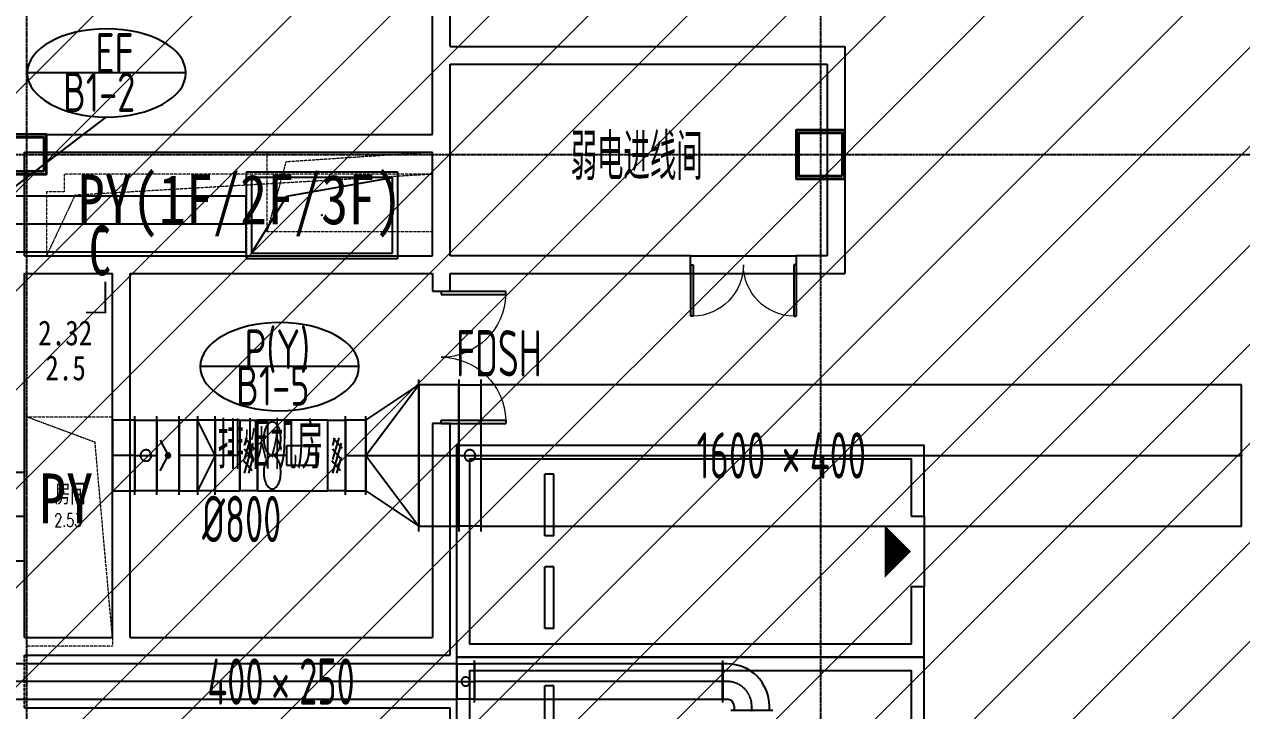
# Model space of a CAD drawing. Extents: x -20827274 to 1300756471, y -549375 to 3431892.
# Drawn here: x -31634 to -17836, y -217566 to -209786 of the extents above; entities that cross this region are included whole.
import ezdxf

# ---------------------------------------------------------------- set-up
doc = ezdxf.new("R2010")
doc.units = 0
doc.header["$LTSCALE"] = 10
for name, pattern in [('CENTER2', [1.125, 0.75, -0.125, 0.125, -0.125]), ('DASH', [0.35, 0.25, -0.1]), ('暖附图底图$0$DASH', [0.35, 0.25, -0.1]), ('暖附图底图$0$DOTE', [2.42, 2, -0.2, 0.02, -0.2])]:
    doc.linetypes.add(name, pattern=pattern)
for name, color, linetype in [('1-zs', 3, 'Continuous'), ('1-标注暖通', 4, 'Continuous'), ('DUCT-排烟中心线', 5, 'CENTER2'), ('DUCT-排烟标注', 3, 'Continuous'), ('DUCT-排烟法兰', 4, 'Continuous'), ('DUCT-排烟管', 2, 'Continuous'), ('DUCT-排烟管立管', 2, 'Continuous'), ('DUCT-排烟管端线', 4, 'Continuous'), ('DUCT-排烟管设备', 7, 'Continuous'), ('DUCT-排烟阀门', 7, 'Continuous'), ('DUCT-排风中心线', 5, 'CENTER2'), ('DUCT-排风管', 31, 'Continuous'), ('DUCT-送风中心线', 5, 'CENTER2'), ('DUCT-送风标注', 3, 'Continuous'), ('DUCT-送风法兰', 2, 'Continuous'), ('DUCT-送风管', 4, 'Continuous'), ('DUCT-送风管端线', 2, 'Continuous'), ('DUCT-送风阀门', 7, 'Continuous'), ('H-暖通设备', 181, 'Continuous'), ('Hvac-Hide', 8, 'DASH'), ('暖附图底图$0$00-停车位', 8, 'Continuous'), ('暖附图底图$0$1-标注暖通', 8, 'Continuous'), ('暖附图底图$0$A-ROOM_NAME', 8, 'Continuous'), ('暖附图底图$0$A-WALL', 8, 'Continuous'), ('暖附图底图$0$DOOR_FIRE', 8, 'Continuous'), ('暖附图底图$0$DOTE', 8, 'Continuous'), ('暖附图底图$0$SPACE', 8, 'Continuous')]:
    doc.layers.add(name, color=color, linetype=linetype)
for name, color, linetype, lineweight in [('F-非人防区', 105, 'Continuous', 15), ('HOLE', 52, 'Continuous', 15), ('暖附图底图$0$HOLE', 8, 'Continuous', 15), ('暖附图底图$0$钢柱', 8, 'Continuous', 35)]:
    doc.layers.add(name, color=color, linetype=linetype, lineweight=lineweight)
doc.styles.add('8B2_02', font='tssdeng.shx', dxfattribs={"width": 0.6, "bigfont": 'TSSDCHN.shx'})
doc.styles.add('暖附图底图$0$8B2_01', font='simhei.ttf', dxfattribs={"width": 0.8})
doc.styles.add('暖附图底图$0$8B2_02', font='tssdeng.shx', dxfattribs={"width": 0.6, "bigfont": 'TSSDCHN.shx'})
doc.styles.add('暖附图底图$0$_TCH_SPACE', font='SIMPLEX', dxfattribs={"height": 5, "bigfont": 'GBCBIG'})
doc.styles.add('黑体', font='simhei.ttf', dxfattribs={"width": 0.65})

# ---------------------------------------------------------------- blocks, each defined once
blk = doc.blocks.new('$轴流风机$00000011')
for p, q in [((-500, 500, 0), (-500, -500, 0)), ((500, 500, 0), (-500, 500, 0)), ((500, -500, 0), (500, 500, 0)), ((-339, 135, 0), (-339, -135, 0)), ((88, 135, 0), (-339, 135, 0)), ((88, -135, 0), (88, 135, 0)), ((88, 0, 0), (288, 0, 0)), ((-339, -135, 0), (88, -135, 0)), ((-500, -500, 0), (500, -500, 0))]:
    blk.add_line(p, q)
for centre, radius, start, end in [((462, 274, 0), 291, 153.0603, 168.1126), ((355, 329, 0), 170, 129.1821, 153.0603), ((288, 410, 0), 64.8, 90, 129.1821), ((288, 410, 0), 64.8, 50.8179, 90), ((222, 329, 0), 170, 26.9397, 50.8179), ((115, 274, 0), 291, 11.8874, 26.9397), ((633, 238, 0), 465, 168.1126, 180), ((633, 238, 0), 465, 180, 191.8874), ((-56, 238, 0), 465, 0, 11.8874), ((-56, 238, 0), 465, 348.1126, 0), ((462, 202, 0), 291, 191.8874, 206.9397), ((355, 148, 0), 170, 206.9397, 230.8179), ((288, 66, 0), 64.8, 230.8179, 270), ((288, 66, 0), 64.8, 270, 309.1821), ((222, 148, 0), 170, 309.1821, 333.0603), ((115, 202, 0), 291, 333.0603, 348.1126), ((633, -238, 0), 465, 168.1126, 180), ((462, -202, 0), 291, 153.0603, 168.1126), ((355, -148, 0), 170, 129.1821, 153.0603), ((288, -66, 0), 64.8, 90, 129.1821), ((288, -66, 0), 64.8, 50.8179, 90), ((222, -148, 0), 170, 26.9397, 50.8179), ((115, -202, 0), 291, 11.8874, 26.9397), ((-56, -238, 0), 465, 0, 11.8874), ((633, -238, 0), 465, 180, 191.8874), ((462, -274, 0), 291, 191.8874, 206.9397), ((115, -274, 0), 291, 333.0603, 348.1126), ((-56, -238, 0), 465, 348.1126, 0), ((355, -329, 0), 170, 206.9397, 230.8179), ((288, -410, 0), 64.8, 230.8179, 270), ((288, -410, 0), 64.8, 270, 309.1821), ((222, -329, 0), 170, 309.1821, 333.0603)]:
    blk.add_arc(centre, radius, start, end)
for p in [(-500, 0, 0), (500, 0, 0)]:
    blk.add_point(p)
blk = doc.blocks.new('暖附图底图$0$车位2400x5300')
at = {"layer": '暖附图底图$0$00-停车位', "color": 251}
for p, q in [((-875, -1000), (-175, -1000)), ((-875, -1100), (-875, -1000)), ((-875, -1100), (-175, -1100)), ((-175, -1100), (-175, -1000)), ((175, -1000), (875, -1000)), ((175, -1100), (175, -1000)), ((175, -1100), (875, -1100)), ((875, -1100), (875, -1000)), ((400, -5300), (-400, -5300))]:
    blk.add_line(p, q, dxfattribs=at)
blk.add_lwpolyline([(400, -5150), (400, -5300), (1200, -5300), (1200, 0), (-1200, 0), (-1200, -5300), (-400, -5300), (-400, -5150), (-1050, -5150), (-1050, -150), (1050, -150), (1050, -5150), (400, -5150)], dxfattribs=at)
blk.add_lwpolyline([(0, -5150, 0, 600, 0), (0, -4850, 600, 600, 0)], format="xyseb", dxfattribs=at)
blk = doc.blocks.new('暖附图底图$0$A$C00330F2E')
at = {"layer": '暖附图底图$0$钢柱', "color": 4, "lineweight": 35}
for points in [[(40675, -36100), (40225, -36100), (40225, -36550), (40675, -36550)], [(40645, -36520), (40255, -36520), (40255, -36130), (40645, -36130)], [(49725, -36050), (49175, -36050), (49175, -36600), (49725, -36600)], [(49695, -36570), (49205, -36570), (49205, -36080), (49695, -36080)]]:
    blk.add_lwpolyline(points, close=True, dxfattribs=at)
blk = doc.blocks.new('暖附图底图$0$$DorLib2D$00000002')
for p, q in [((-0.5, 0), (-0.5, 0.4875)), ((-0.475, 0.4875), (-0.5, 0.4875)), ((-0.475, 0), (-0.475, 0.4875)), ((0.475, 0), (0.475, 0.4875)), ((0.475, 0.4875), (0.5, 0.4875)), ((0.5, 0), (0.5, 0.4875)), ((-0.5, 0), (-0.475, 0)), ((0.5, 0), (0.475, 0))]:
    blk.add_line(p, q)
at = {"lineweight": 13}
for centre, start, end in [((-0.4875, 0), 0, 88.53072), ((0.4875, 0), 91.46928, 180)]:
    blk.add_arc(centre, 0.4875, start, end, dxfattribs=at)
blk = doc.blocks.new('暖附图底图$0$AFSFCS')
at = {"layer": '暖附图底图$0$A-WALL'}
for p, q in [((-27008.6, -210135.4), (-27008.6, -193260.4)), ((-26808.6, -210035.4), (-26808.6, -193360.4)), ((-27008.6, -211035.4), (-27008.6, -210135.4)), ((-26808.6, -210035.4), (-22333.6, -210035.4)), ((-22333.6, -210035.4), (-22333.6, -212610.4)), ((-26808.6, -210235.4), (-22533.6, -210235.4)), ((-26808.6, -211135.4), (-26808.6, -210235.4)), ((-22533.6, -210235.4), (-22533.6, -212410.4)), ((-31733.6, -211035.4), (-27008.6, -211035.4)), ((-31633.6, -212410.4), (-31633.6, -211235.4)), ((-31633.6, -211235.4), (-27008.6, -211235.4)), ((-27008.6, -212410.4), (-27008.6, -211235.4)), ((-26808.6, -212410.4), (-26808.6, -211135.4)), ((-31633.6, -212410.4), (-30534, -212410.4)), ((-30534, -212410.4), (-27008.6, -212410.4)), ((-24083.6, -212410.4), (-26808.6, -212410.4)), ((-24083.6, -212610.4), (-24083.6, -212410.4)), ((-22533.6, -212410.4), (-22883.6, -212410.4)), ((-22883.6, -212410.4), (-22883.6, -212610.4)), ((-31633.6, -212610.4), (-30634, -212610.4)), ((-31633.6, -213660.4), (-31633.6, -212610.4)), ((-30634, -216735.4), (-30634, -212610.4)), ((-30434, -212610.4), (-27008.6, -212610.4)), ((-30434, -216735.4), (-30434, -212610.4)), ((-27008.6, -212610.4), (-27008.6, -212810.4)), ((-26808.6, -212610.4), (-24083.6, -212610.4)), ((-26808.6, -212810.4), (-26808.6, -212610.4)), ((-22883.6, -212610.4), (-22333.6, -212610.4)), ((-27008.6, -212810.4), (-26808.6, -212810.4)), ((-31633.6, -216735.4), (-31633.6, -213660.4)), ((-26808.6, -214310.4), (-27008.6, -214310.4)), ((-27008.6, -214310.4), (-27008.6, -216735.4)), ((-26808.6, -216935.4), (-26808.6, -214310.4)), ((-31633.6, -216735.4), (-30634, -216735.4)), ((-30434, -216735.4), (-27008.6, -216735.4)), ((-31633.6, -216935.4), (-30534, -216935.4)), ((-30534, -216935.4), (-26808.6, -216935.4)), ((-31633.6, -217535.4), (-26808.6, -217535.4)), ((-26808.6, -219985.4), (-26808.6, -217535.4))]:
    blk.add_line(p, q, dxfattribs=at)
at = {"layer": '暖附图底图$0$A-WALL', "linetype": '暖附图底图$0$DASH'}
blk.add_line((-31633.6, -217535.4), (-31633.6, -216935.4), dxfattribs=at)
at = {"layer": '暖附图底图$0$DOOR_FIRE'}
for p, q in [((-24083.6, -212410.4), (-22883.6, -212410.4)), ((-24083.6, -212610.4), (-22883.6, -212610.4))]:
    blk.add_line(p, q, dxfattribs=at)
at = {"layer": '暖附图底图$0$DOTE', "color": 16, "linetype": '暖附图底图$0$DOTE', "ltscale": 1.5}
for p, q in [((-31608.6, -155629.3), (-31608.6, -385768.2)), ((-22608.6, -155629.3), (-22608.6, -385768.2)), ((-113117.3, -211260.4), (10791.4, -211260.4))]:
    blk.add_line(p, q, dxfattribs=at)
at = {"layer": '暖附图底图$0$HOLE', "linetype": '暖附图底图$0$DASH'}
for points in [[(-28883.6, -212135.4), (-27008.6, -212135.4), (-27008.6, -211235.4), (-28883.6, -211235.4)], [(-27008.6, -211235.4), (-28669.1, -211345.1), (-28883.6, -212135.4)], [(-28883.6, -211235.4), (-28883.6, -212135.4)], [(-30634.9, -216735.4), (-30832.7, -214523.5), (-31608.6, -214235.4)]]:
    blk.add_lwpolyline(points, dxfattribs=at)
blk.add_lwpolyline([(-30633.6, -214235.4), (-30634.9, -216835.4), (-31609.9, -216835.4), (-31608.6, -214235.4)], close=True, dxfattribs=at)
blk.add_blockref('暖附图底图$0$A$C00330F2E', (-72058.6, -174935.4))
at = {"layer": '暖附图底图$0$00-停车位', "rotation": 90}
for p in [(-26733.6, -215760.4), (-26733.6, -218160.4)]:
    blk.add_blockref('暖附图底图$0$车位2400x5300', p, dxfattribs=at)
at = {"layer": '暖附图底图$0$DOOR_FIRE', "xscale": 1200, "yscale": -1200, "zscale": 200}
blk.add_blockref('暖附图底图$0$$DorLib2D$00000002', (-23483.6, -212510.4), dxfattribs=at)
at = {"layer": '暖附图底图$0$DOOR_FIRE', "xscale": 1500, "yscale": -1500, "zscale": 200, "rotation": 90}
blk.add_blockref('暖附图底图$0$$DorLib2D$00000002', (-26908.6, -213560.4), dxfattribs=at)
at = {"layer": '暖附图底图$0$A-ROOM_NAME', "style": '暖附图底图$0$8B2_02', "width": 0.6}
for s, p in [('弱电进线间', (-25441.2, -211551)), ('排烟机房', (-29442.9, -214825.3))]:
    blk.add_text(s, height=525, dxfattribs=at).set_placement(p)
at = {"layer": '暖附图底图$0$A-ROOM_NAME', "color": 1, "style": '暖附图底图$0$8B2_01', "width": 0.8}
for s, height, p in [('PY(1F/2F/3F)', 563.291, (-31028.7, -212051.5)), ('2.32', 281.65, (-31476.7, -213424.3)), ('PY', 563.29, (-31466.8, -215440.5))]:
    blk.add_text(s, height=height, dxfattribs=at).set_placement(p)
at = {"layer": '暖附图底图$0$A-ROOM_NAME', "color": 3, "style": '暖附图底图$0$8B2_01', "width": 0.8}
blk.add_text('2.5', height=281.65, dxfattribs=at).set_placement((-31396.3, -213820.8))
at = {"layer": '暖附图底图$0$SPACE', "style": '暖附图底图$0$_TCH_SPACE'}
blk.add_text('房间', height=241.13, dxfattribs=at).set_placement((-31286.5, -215231.6))
at = {"layer": '暖附图底图$0$SPACE', "style": '暖附图底图$0$_TCH_SPACE', "width": 0.705882}
blk.add_text('2.53', height=148.75, dxfattribs=at).set_placement((-31293.6, -215480.9))
blk = doc.blocks.new('暖附图底图')
at = {"layer": '暖附图底图$0$1-标注暖通', "linetype": '暖附图底图$0$DASH'}
blk.add_blockref('暖附图底图$0$AFSFCS', (500000, 0), dxfattribs=at)

msp = doc.modelspace()

# ---------------------------------------------------------------- hatches: boundary and pattern name
at = {"layer": 'F-非人防区'}
h = msp.add_hatch(dxfattribs=at)
h.set_pattern_fill('ANSI31', color=8, scale=500)
h.set_pattern_definition([(45, (-67108.6, 126739.6), (-561.266, 561.266), [])])
edge = h.paths.add_edge_path()
edge.add_line((26041.4, -160910.4), (26041.4, -174910.4))
edge.add_line((26041.4, -174910.4), (44466.4, -174910.4))
edge.add_line((44466.4, -174910.4), (44466.4, -230535.4))
edge.add_line((44466.4, -230535.4), (29591.4, -230535.4))
edge.add_line((29591.4, -230535.4), (29591.4, -228585.4))
edge.add_line((29591.4, -228585.4), (32466.4, -228585.4))
edge.add_line((32466.4, -228585.4), (32466.4, -223185.4))
edge.add_line((32466.4, -223185.4), (6116.4, -223185.4))
edge.add_line((6116.4, -223185.4), (6116.4, -236210.4))
edge.add_line((6116.4, -236210.4), (5916.4, -236210.4))
edge.add_line((5916.4, -236210.4), (5921.1, -289912.2))
edge.add_line((5921.1, -289912.2), (35191.4, -289912.2))
edge.add_line((35191.4, -289912.2), (35191.4, -296310.4))
edge.add_line((35191.4, -296310.4), (35041.4, -296310.4))
edge.add_line((35041.4, -296310.4), (35041.4, -296910.4))
edge.add_line((35041.4, -296910.4), (35641.4, -296910.4))
edge.add_line((35641.4, -296910.4), (44736.4, -305099.6))
edge.add_line((44736.4, -305099.6), (22456.5, -329844))
edge.add_line((22456.5, -329844), (22456.5, -340006.4))
edge.add_line((22456.5, -340006.4), (-13248.1, -379660.4))
edge.add_line((-13248.1, -379660.4), (-90108.6, -379660.4))
edge.add_line((-90108.6, -379660.4), (-90108.6, -373660.4))
edge.add_line((-90108.6, -373660.4), (-91358.6, -373660.4))
edge.add_arc((-91358.6, -361660.4), 12000, 180, 270, ccw=False)
edge.add_line((-103358.6, -361660.4), (-103358.6, -333450.4))
edge.add_line((-103358.6, -333450.4), (-95358.6, -333436.6))
edge.add_line((-95358.6, -333436.6), (-95358.6, -160610.4))
edge.add_line((-95358.6, -160610.4), (-86333.4, -160610.4))
edge.add_line((-86333.4, -160610.4), (-86333.6, -149790))
edge.add_line((-86333.6, -149790), (-73433.4, -149790))
edge.add_line((-73433.4, -149790), (-73433.4, -160610.4))
edge.add_line((-73433.4, -160610.4), (26041.4, -160910.4))

# ---------------------------------------------------------------- linework, layer by layer
at = {"layer": '1-标注暖通', "const_width": 20}
msp.add_lwpolyline([(-30934.3, -213051.2), (-30715.4, -213051.2), (-30715.4, -212703.3)], dxfattribs=at)
at = {"layer": 'DUCT-排烟中心线'}
for p, q in [((-31908.8, -212047.9), (-29120, -212047.9)), ((-30380.5, -214672.9), (-30634, -214672.9)), ((-29672.7, -214672.9), (-29879.9, -214672.9)), ((-29472.5, -214672.9), (-29672.5, -214672.9)), ((-29192.8, -214672.9), (-29472.3, -214672.9)), ((-29192.6, -214672.9), (-29192.4, -214672.9)), ((-27991.8, -214672.9), (-27992, -214672.9)), ((-27991.8, -214672.9), (-27764, -214672.9)), ((-27763.8, -214672.9), (-27163.8, -214672.9)), ((-27163.6, -214672.9), (-26708.8, -214672.9)), ((-26458.4, -214672.9), (-17836.1, -214672.9))]:
    msp.add_line(p, q, dxfattribs=at)
at = {"layer": 'DUCT-排烟法兰'}
for p, q in [((-29120, -211460.1), (-29120, -211732.9)), ((-27400, -211460.1), (-29120, -211460.1)), ((-27400, -212439), (-27400, -211460.1)), ((-29120, -212362.9), (-29120, -212439)), ((-29120, -212439), (-27400, -212439)), ((-27163.7, -215532.9), (-27163.7, -213812.9)), ((-26708.7, -213812.9), (-26708.7, -215532.9)), ((-26458.5, -213812.9), (-26458.5, -215532.9)), ((-30380.4, -215117.9), (-30380.4, -214227.9)), ((-30130.2, -215117.9), (-30130.2, -214227.9)), ((-29880, -215117.9), (-29880, -214227.9)), ((-29672.6, -214227.9), (-29672.6, -215117.9)), ((-29472.4, -215117.9), (-29472.4, -214227.9)), ((-27991.9, -215117.9), (-27991.9, -214227.9)), ((-27763.9, -215117.9), (-27763.9, -214227.9))]:
    msp.add_line(p, q, dxfattribs=at)
at = {"layer": 'DUCT-排烟法兰', "color": 18, "true_color": 0x000000}
for p in [(-28260, -211949.5, -0.1), (-28260, -211949.5, 0.1), (-30380.5, -214672.9, 2000), (-30380.3, -214672.9, 2000), (-30130.3, -214672.9, 2000), (-30130.1, -214672.9, 2000), (-29880.1, -214672.9, 2000), (-29879.9, -214672.9, 2000), (-29672.7, -214672.9, 2000), (-29672.5, -214672.9, 2000), (-29472.5, -214672.9, 2000), (-29472.3, -214672.9, 2000), (-27992, -214672.9, 2000), (-27991.8, -214672.9, 2000), (-27764, -214672.9, 2000), (-27763.8, -214672.9, 2000), (-27163.8, -214672.9, 2000), (-27163.6, -214672.9, 2000), (-26708.8, -214672.9, 2000), (-26708.6, -214672.9, 2000), (-26458.6, -214672.9, 2000), (-26458.4, -214672.9, 2000), (-17836.1, -214672.9, 2000)]:
    msp.add_point(p, dxfattribs=at)
at = {"layer": 'DUCT-排烟管'}
for p, q in [((-29120, -211732.9), (-31908.8, -211732.9)), ((-29120, -212362.9), (-29120, -211732.9)), ((-31908.8, -212362.9), (-29120, -212362.9)), ((-27763.8, -214272.9), (-27163.8, -213872.9)), ((-27763.8, -214672.9), (-27163.8, -213872.9)), ((-26708.8, -213872.9), (-27163.6, -213872.9)), ((-27163.6, -213872.9), (-27163.6, -215472.9)), ((-26708.8, -215472.9), (-26708.8, -213872.9)), ((-26708.6, -213872.9), (-26458.6, -213872.9)), ((-17836.1, -213872.9), (-26458.4, -213872.9)), ((-26458.4, -213872.9), (-26458.4, -215472.9)), ((-17836.1, -215472.9), (-17836.1, -213872.9)), ((-30380.5, -214272.9), (-30634, -214272.9)), ((-30634, -214272.9), (-30634, -215072.9)), ((-30380.5, -215072.9), (-30380.5, -214272.9)), ((-30380.3, -214272.9), (-30130.3, -214272.9)), ((-30130.1, -214272.9), (-29880.1, -214272.9)), ((-29672.7, -214272.9), (-29879.9, -214272.9)), ((-29879.9, -214272.9), (-29879.9, -215072.9)), ((-29672.7, -215072.9), (-29672.7, -214272.9)), ((-29472.5, -214272.9), (-29672.5, -214272.9)), ((-29472.5, -214672.9), (-29672.5, -214272.9)), ((-29192.8, -214272.9), (-29472.3, -214272.9)), ((-29472.3, -214272.9), (-29472.3, -215072.9)), ((-29192.8, -215072.9), (-29192.8, -214272.9)), ((-29192.6, -214272.9), (-29192.4, -214272.9)), ((-29192.4, -214272.9), (-28992.4, -214272.9)), ((-28192, -214272.9), (-27992, -214272.9)), ((-27991.8, -214272.9), (-27992, -214272.9)), ((-27764, -214272.9), (-27991.8, -214272.9)), ((-27991.8, -214272.9), (-27991.8, -215072.9)), ((-27764, -215072.9), (-27764, -214272.9)), ((-29472.5, -214672.9), (-29672.5, -215072.9)), ((-27763.8, -214672.9), (-27163.8, -215472.9)), ((-30634, -215072.9), (-30380.5, -215072.9)), ((-30130.3, -215072.9), (-30380.3, -215072.9)), ((-29880.1, -215072.9), (-30130.1, -215072.9)), ((-29879.9, -215072.9), (-29672.7, -215072.9)), ((-29472.5, -215072.9), (-29672.5, -215072.9)), ((-29472.3, -215072.9), (-29192.8, -215072.9)), ((-29192.6, -215072.9), (-29192.4, -215072.9)), ((-28992.4, -215072.9), (-29192.4, -215072.9)), ((-27992, -215072.9), (-28192, -215072.9)), ((-27991.8, -215072.9), (-27992, -215072.9)), ((-27991.8, -215072.9), (-27764, -215072.9)), ((-27763.8, -215072.9), (-27163.8, -215472.9)), ((-27163.6, -215472.9), (-26708.8, -215472.9)), ((-26458.6, -215472.9), (-26708.6, -215472.9)), ((-26458.4, -215472.9), (-17836.1, -215472.9))]:
    msp.add_line(p, q, dxfattribs=at)
at = {"layer": 'DUCT-排烟管', "color": 18, "true_color": 0x000000}
for p in [(-29672.5, -214672.9, 2000), (-29472.5, -214672.9, 2000), (-29192.6, -214672.9, 2000), (-29192.4, -214672.9, 2000), (-27992, -214672.9, 2000), (-27991.8, -214672.9, 2000), (-27763.8, -214672.9, 2000), (-27163.8, -214672.9, 2000)]:
    msp.add_point(p, dxfattribs=at)
at = {"layer": 'DUCT-排烟管立管'}
for p, q in [((-27460, -211520.1), (-29060, -211520.1)), ((-29060, -211520.1), (-29060, -212379)), ((-27460, -212379), (-27460, -211520.1)), ((-29060, -212379), (-27460, -212379))]:
    msp.add_line(p, q, dxfattribs=at)
at = {"layer": 'DUCT-排烟管端线'}
for p, q in [((-28660, -211734.8), (-27460, -211520.1)), ((-29060, -212379), (-28660, -211734.8)), ((-27163.8, -215472.9), (-27163.8, -213872.9)), ((-26708.6, -213872.9), (-26708.6, -215472.9)), ((-26458.6, -213872.9), (-26458.6, -215472.9)), ((-30380.3, -214272.9), (-30380.3, -215072.9)), ((-30130.3, -214272.9), (-30130.3, -215072.9)), ((-30130.1, -215072.9), (-30130.1, -214272.9)), ((-29880.1, -215072.9), (-29880.1, -214272.9)), ((-29672.5, -214272.9), (-29672.5, -215072.9)), ((-29472.5, -215072.9), (-29472.5, -214272.9)), ((-29192.6, -214272.9), (-29192.6, -215072.9)), ((-29192.4, -215072.9), (-29192.4, -214272.9)), ((-29192.4, -215072.9), (-29192.4, -214272.9)), ((-28992.4, -215072.9), (-28992.4, -214272.9)), ((-28192, -215072.9), (-28192, -214272.9)), ((-27992, -214272.9), (-27992, -215072.9)), ((-27992, -215072.9), (-27992, -214272.9)), ((-27991.8, -215072.9), (-27991.8, -214272.9)), ((-27763.8, -214272.9), (-27763.8, -215072.9))]:
    msp.add_line(p, q, dxfattribs=at)
at = {"layer": 'DUCT-排烟阀门'}
for p, q in [((-30092.6, -214497.9), (-30005.1, -214672.9)), ((-29071.1, -214472.9), (-29142.4, -214720.1)), ((-29117.2, -214472.9), (-29142.4, -214560.1)), ((-29042.4, -214533.7), (-29140.3, -214872.9)), ((-29130.8, -214476.1), (-29030.8, -214591.5)), ((-28070.7, -214472.9), (-28142, -214720.1)), ((-28116.8, -214472.9), (-28142, -214560.1)), ((-28042, -214533.7), (-28139.9, -214872.9)), ((-28130.4, -214476.1), (-28030.4, -214591.5)), ((-30364.7, -214672.9), (-30145.9, -214672.9)), ((-30317.4, -214665.9), (-30317.8, -214672.9)), ((-30317.8, -214672.9), (-30317.4, -214679.9)), ((-30316.2, -214659), (-30317.4, -214665.9)), ((-30317.4, -214679.9), (-30316.2, -214686.8)), ((-30314.3, -214652.3), (-30316.2, -214659)), ((-30316.2, -214686.8), (-30314.3, -214693.5)), ((-30311.6, -214645.8), (-30314.3, -214652.3)), ((-30308.2, -214639.7), (-30311.6, -214645.8)), ((-30304.2, -214633.9), (-30308.2, -214639.7)), ((-30299.5, -214628.7), (-30304.2, -214633.9)), ((-30294.3, -214624), (-30299.5, -214628.7)), ((-30288.5, -214620), (-30294.3, -214624)), ((-30282.4, -214616.6), (-30288.5, -214620)), ((-30275.9, -214613.9), (-30282.4, -214616.6)), ((-30269.2, -214612), (-30275.9, -214613.9)), ((-30262.3, -214610.8), (-30269.2, -214612)), ((-30255.3, -214610.4), (-30262.3, -214610.8)), ((-30248.3, -214610.8), (-30255.3, -214610.4)), ((-30241.4, -214612), (-30248.3, -214610.8)), ((-30234.6, -214613.9), (-30241.4, -214612)), ((-30228.2, -214616.6), (-30234.6, -214613.9)), ((-30222, -214620), (-30228.2, -214616.6)), ((-30216.3, -214624), (-30222, -214620)), ((-30211.1, -214628.7), (-30216.3, -214624)), ((-30206.4, -214633.9), (-30211.1, -214628.7)), ((-30202.4, -214639.7), (-30206.4, -214633.9)), ((-30199, -214645.8), (-30202.4, -214639.7)), ((-30196.3, -214652.3), (-30199, -214645.8)), ((-30194.4, -214659), (-30196.3, -214652.3)), ((-30196.3, -214693.5), (-30194.4, -214686.8)), ((-30193.2, -214665.9), (-30194.4, -214659)), ((-30194.4, -214686.8), (-30193.2, -214679.9)), ((-30192.8, -214672.9), (-30193.2, -214665.9)), ((-30193.2, -214679.9), (-30192.8, -214672.9)), ((-30092.6, -214847.9), (-30005.1, -214672.9)), ((-30032.4, -214668.2), (-30032.8, -214672.9)), ((-30032.8, -214672.9), (-30032.4, -214677.6)), ((-30031.2, -214663.7), (-30032.4, -214668.2)), ((-30032.4, -214677.6), (-30031.2, -214682.1)), ((-30029.3, -214659.4), (-30031.2, -214663.7)), ((-30031.2, -214682.1), (-30029.3, -214686.4)), ((-30026.6, -214655.5), (-30029.3, -214659.4)), ((-30029.3, -214686.4), (-30026.6, -214690.3)), ((-30023.4, -214652.1), (-30026.6, -214655.5)), ((-30023.5, -214669.2), (-30023.8, -214672.9)), ((-30023.8, -214672.9), (-30023.5, -214676.6)), ((-30022.4, -214665.7), (-30023.5, -214669.2)), ((-30023.5, -214676.6), (-30022.4, -214680.1)), ((-30019.6, -214649.3), (-30023.4, -214652.1)), ((-30020.7, -214662.5), (-30022.4, -214665.7)), ((-30022.4, -214680.1), (-30020.7, -214683.3)), ((-30018.4, -214659.6), (-30020.7, -214662.5)), ((-30020.7, -214683.3), (-30018.4, -214686.2)), ((-30015.4, -214647.2), (-30019.6, -214649.3)), ((-30018.3, -214670.4), (-30018.5, -214672.9)), ((-30018.5, -214672.9), (-30018.3, -214675.4)), ((-30015.5, -214657.3), (-30018.4, -214659.6)), ((-30018.4, -214686.2), (-30015.5, -214688.5)), ((-30017.5, -214667.9), (-30018.3, -214670.4)), ((-30018.3, -214675.4), (-30017.5, -214677.9)), ((-30016.4, -214665.7), (-30017.5, -214667.9)), ((-30017.5, -214677.9), (-30016.4, -214680.2)), ((-30014.8, -214663.6), (-30016.4, -214665.7)), ((-30016.4, -214680.2), (-30014.8, -214682.2)), ((-30012.3, -214655.6), (-30015.5, -214657.3)), ((-30015.5, -214688.5), (-30012.3, -214690.2)), ((-30010.9, -214645.8), (-30015.4, -214647.2)), ((-30012.9, -214662), (-30014.8, -214663.6)), ((-30014.8, -214682.2), (-30012.9, -214683.8)), ((-30010.7, -214660.7), (-30012.9, -214662)), ((-30012.9, -214683.8), (-30010.7, -214685.1)), ((-30008.7, -214654.5), (-30012.3, -214655.6)), ((-30006.3, -214645.2), (-30010.9, -214645.8)), ((-30008.3, -214659.9), (-30010.7, -214660.7)), ((-30010.7, -214685.1), (-30008.3, -214685.9)), ((-30005.1, -214654.1), (-30008.7, -214654.5)), ((-30005.7, -214659.5), (-30008.3, -214659.9)), ((-30008.3, -214685.9), (-30005.7, -214686.3)), ((-30001.6, -214645.4), (-30006.3, -214645.2)), ((-30003.2, -214659.6), (-30005.7, -214659.5)), ((-30005.7, -214686.3), (-30003.2, -214686.2)), ((-30001.4, -214654.5), (-30005.1, -214654.1)), ((-30000.7, -214660.2), (-30003.2, -214659.6)), ((-30003.2, -214686.2), (-30000.7, -214685.6)), ((-29997, -214646.4), (-30001.6, -214645.4)), ((-29997.9, -214655.6), (-30001.4, -214654.5)), ((-29998.4, -214661.3), (-30000.7, -214660.2)), ((-30000.7, -214685.6), (-29998.4, -214684.5)), ((-29996.3, -214662.8), (-29998.4, -214661.3)), ((-29998.4, -214684.5), (-29996.3, -214683)), ((-29994.7, -214657.3), (-29997.9, -214655.6)), ((-29997.9, -214690.2), (-29994.7, -214688.5)), ((-29992.6, -214648.2), (-29997, -214646.4)), ((-29994.5, -214664.6), (-29996.3, -214662.8)), ((-29996.3, -214683), (-29994.5, -214681.2)), ((-29991.8, -214659.6), (-29994.7, -214657.3)), ((-29994.7, -214688.5), (-29991.8, -214686.2)), ((-29993.2, -214666.8), (-29994.5, -214664.6)), ((-29994.5, -214681.2), (-29993.2, -214679.1)), ((-29992.2, -214669.1), (-29993.2, -214666.8)), ((-29993.2, -214679.1), (-29992.2, -214676.7)), ((-29988.6, -214650.6), (-29992.6, -214648.2)), ((-29991.7, -214671.6), (-29992.2, -214669.1)), ((-29992.2, -214676.7), (-29991.7, -214674.2)), ((-29989.5, -214662.5), (-29991.8, -214659.6)), ((-29991.8, -214686.2), (-29989.5, -214683.3)), ((-29991.7, -214674.2), (-29991.7, -214671.6)), ((-29987.8, -214665.7), (-29989.5, -214662.5)), ((-29989.5, -214683.3), (-29987.8, -214680.1)), ((-29985.1, -214653.7), (-29988.6, -214650.6)), ((-29986.7, -214669.2), (-29987.8, -214665.7)), ((-29987.8, -214680.1), (-29986.7, -214676.6)), ((-29986.3, -214672.9), (-29986.7, -214669.2)), ((-29986.7, -214676.6), (-29986.3, -214672.9)), ((-29982.1, -214657.4), (-29985.1, -214653.7)), ((-29985.1, -214692.1), (-29982.1, -214688.4)), ((-29979.9, -214661.5), (-29982.1, -214657.4)), ((-29982.1, -214688.4), (-29979.9, -214684.3)), ((-29978.3, -214665.9), (-29979.9, -214661.5)), ((-29979.9, -214684.3), (-29978.3, -214679.9)), ((-29977.5, -214670.6), (-29978.3, -214665.9)), ((-29978.3, -214679.9), (-29977.5, -214675.3)), ((-29977.5, -214675.3), (-29977.5, -214670.6)), ((-29142.4, -214598.6), (-29042.4, -214714.1)), ((-28142, -214598.6), (-28042, -214714.1)), ((-26693, -214672.9), (-26474.2, -214672.9)), ((-26645.7, -214665.9), (-26646.1, -214672.9)), ((-26646.1, -214672.9), (-26645.7, -214679.9)), ((-26644.5, -214659), (-26645.7, -214665.9)), ((-26645.7, -214679.9), (-26644.5, -214686.8)), ((-26642.6, -214652.3), (-26644.5, -214659)), ((-26644.5, -214686.8), (-26642.6, -214693.5)), ((-26639.9, -214645.8), (-26642.6, -214652.3)), ((-26636.5, -214639.7), (-26639.9, -214645.8)), ((-26632.5, -214633.9), (-26636.5, -214639.7)), ((-26627.8, -214628.7), (-26632.5, -214633.9)), ((-26622.6, -214624), (-26627.8, -214628.7)), ((-26616.9, -214620), (-26622.6, -214624)), ((-26610.7, -214616.6), (-26616.9, -214620)), ((-26604.3, -214613.9), (-26610.7, -214616.6)), ((-26597.5, -214612), (-26604.3, -214613.9)), ((-26590.6, -214610.8), (-26597.5, -214612)), ((-26583.6, -214610.4), (-26590.6, -214610.8)), ((-26576.6, -214610.8), (-26583.6, -214610.4)), ((-26569.7, -214612), (-26576.6, -214610.8)), ((-26563, -214613.9), (-26569.7, -214612)), ((-26556.5, -214616.6), (-26563, -214613.9)), ((-26550.4, -214620), (-26556.5, -214616.6)), ((-26544.6, -214624), (-26550.4, -214620)), ((-26539.4, -214628.7), (-26544.6, -214624)), ((-26534.7, -214633.9), (-26539.4, -214628.7)), ((-26530.7, -214639.7), (-26534.7, -214633.9)), ((-26527.3, -214645.8), (-26530.7, -214639.7)), ((-26524.6, -214652.3), (-26527.3, -214645.8)), ((-26522.7, -214659), (-26524.6, -214652.3)), ((-26524.6, -214693.5), (-26522.7, -214686.8)), ((-26521.5, -214665.9), (-26522.7, -214659)), ((-26522.7, -214686.8), (-26521.5, -214679.9)), ((-26521.1, -214672.9), (-26521.5, -214665.9)), ((-26521.5, -214679.9), (-26521.1, -214672.9)), ((-30314.3, -214693.5), (-30311.6, -214700)), ((-30311.6, -214700), (-30308.2, -214706.2)), ((-30308.2, -214706.2), (-30304.2, -214711.9)), ((-30304.2, -214711.9), (-30299.5, -214717.1)), ((-30299.5, -214717.1), (-30294.3, -214721.8)), ((-30294.3, -214721.8), (-30288.5, -214725.8)), ((-30288.5, -214725.8), (-30282.4, -214729.2)), ((-30282.4, -214729.2), (-30275.9, -214731.9)), ((-30275.9, -214731.9), (-30269.2, -214733.8)), ((-30269.2, -214733.8), (-30262.3, -214735)), ((-30262.3, -214735), (-30255.3, -214735.4)), ((-30255.3, -214735.4), (-30248.3, -214735)), ((-30248.3, -214735), (-30241.4, -214733.8)), ((-30241.4, -214733.8), (-30234.6, -214731.9)), ((-30234.6, -214731.9), (-30228.2, -214729.2)), ((-30228.2, -214729.2), (-30222, -214725.8)), ((-30222, -214725.8), (-30216.3, -214721.8)), ((-30216.3, -214721.8), (-30211.1, -214717.1)), ((-30211.1, -214717.1), (-30206.4, -214711.9)), ((-30206.4, -214711.9), (-30202.4, -214706.2)), ((-30202.4, -214706.2), (-30199, -214700)), ((-30199, -214700), (-30196.3, -214693.5)), ((-30026.6, -214690.3), (-30023.4, -214693.7)), ((-30023.4, -214693.7), (-30019.6, -214696.5)), ((-30019.6, -214696.5), (-30015.4, -214698.6)), ((-30015.4, -214698.6), (-30010.9, -214700)), ((-30012.3, -214690.2), (-30008.7, -214691.3)), ((-30010.9, -214700), (-30006.3, -214700.6)), ((-30008.7, -214691.3), (-30005.1, -214691.7)), ((-30006.3, -214700.6), (-30001.6, -214700.4)), ((-30005.1, -214691.7), (-30001.4, -214691.3)), ((-30001.6, -214700.4), (-29997, -214699.4)), ((-30001.4, -214691.3), (-29997.9, -214690.2)), ((-29997, -214699.4), (-29992.6, -214697.6)), ((-29992.6, -214697.6), (-29988.6, -214695.2)), ((-29988.6, -214695.2), (-29985.1, -214692.1)), ((-29150.6, -214728.1), (-29050.6, -214843.6)), ((-29042.4, -214693.7), (-29094.2, -214872.9)), ((-28150.2, -214728.1), (-28050.2, -214843.6)), ((-28042, -214693.7), (-28093.8, -214872.9)), ((-26642.6, -214693.5), (-26639.9, -214700)), ((-26639.9, -214700), (-26636.5, -214706.2)), ((-26636.5, -214706.2), (-26632.5, -214711.9)), ((-26632.5, -214711.9), (-26627.8, -214717.1)), ((-26627.8, -214717.1), (-26622.6, -214721.8)), ((-26622.6, -214721.8), (-26616.9, -214725.8)), ((-26616.9, -214725.8), (-26610.7, -214729.2)), ((-26610.7, -214729.2), (-26604.3, -214731.9)), ((-26604.3, -214731.9), (-26597.5, -214733.8)), ((-26597.5, -214733.8), (-26590.6, -214735)), ((-26590.6, -214735), (-26583.6, -214735.4)), ((-26583.6, -214735.4), (-26576.6, -214735)), ((-26576.6, -214735), (-26569.7, -214733.8)), ((-26569.7, -214733.8), (-26563, -214731.9)), ((-26563, -214731.9), (-26556.5, -214729.2)), ((-26556.5, -214729.2), (-26550.4, -214725.8)), ((-26550.4, -214725.8), (-26544.6, -214721.8)), ((-26544.6, -214721.8), (-26539.4, -214717.1)), ((-26539.4, -214717.1), (-26534.7, -214711.9)), ((-26534.7, -214711.9), (-26530.7, -214706.2)), ((-26530.7, -214706.2), (-26527.3, -214700)), ((-26527.3, -214700), (-26524.6, -214693.5))]:
    msp.add_line(p, q, dxfattribs=at)
at = {"layer": 'DUCT-排风中心线'}
msp.add_line((-31633.6, -215366.3), (-42408.3, -215366.3), dxfattribs=at)
at = {"layer": 'DUCT-排风管'}
for p, q in [((-31633.6, -214866.3), (-42408.3, -214866.3)), ((-31633.6, -215866.3), (-31633.6, -214866.3)), ((-42408.3, -215866.3), (-31633.6, -215866.3))]:
    msp.add_line(p, q, dxfattribs=at)
at = {"layer": 'DUCT-送风中心线'}
for p, q in [((-26732.1, -217235.4), (-31893.2, -217235.4)), ((-23718.7, -217235.4), (-26531.7, -217235.4)), ((-23668.5, -217235.4), (-23718.5, -217235.4)), ((-23388.5, -217565.4), (-23388.5, -217515.4))]:
    msp.add_line(p, q, dxfattribs=at)
msp.add_arc((-23668.5, -217515.4), 280, 0, 90, dxfattribs=at)
at = {"layer": 'DUCT-送风法兰'}
for p, q in [((-26732, -217472.9), (-26732, -216997.9)), ((-26531.8, -217472.9), (-26531.8, -216997.9)), ((-23718.6, -216997.9), (-23718.6, -217472.9)), ((-23151, -217565.5), (-23626, -217565.5))]:
    msp.add_line(p, q, dxfattribs=at)
at = {"layer": 'DUCT-送风法兰', "color": 18, "true_color": 0x000000}
for p in [(-26732.1, -217235.4, 500), (-26731.9, -217235.4, 500), (-26531.9, -217235.4, 500), (-26531.7, -217235.4, 500), (-23718.7, -217235.4, 500), (-23718.5, -217235.4, 500), (-23388.5, -217565.4, 500)]:
    msp.add_point(p, dxfattribs=at)
at = {"layer": 'DUCT-送风管'}
for p, q in [((-26732.1, -217035.4), (-31893.2, -217035.4)), ((-26732.1, -217435.4), (-26732.1, -217035.4)), ((-26731.9, -217035.4), (-26531.9, -217035.4)), ((-23718.7, -217035.4), (-26531.7, -217035.4)), ((-26531.7, -217035.4), (-26531.7, -217435.4)), ((-23718.7, -217435.4), (-23718.7, -217035.4)), ((-23668.5, -217035.4), (-23718.5, -217035.4)), ((-31893.2, -217435.4), (-26732.1, -217435.4)), ((-26531.9, -217435.4), (-26731.9, -217435.4)), ((-26531.7, -217435.4), (-23718.7, -217435.4)), ((-23718.5, -217435.4), (-23668.5, -217435.4)), ((-23588.5, -217515.4), (-23588.5, -217565.4)), ((-23188.5, -217565.4), (-23188.5, -217515.4))]:
    msp.add_line(p, q, dxfattribs=at)
for radius, start in [(480, 0), (80, 360)]:
    msp.add_arc((-23668.5, -217515.4), radius, start, 90, dxfattribs=at)
at = {"layer": 'DUCT-送风管', "color": 18, "true_color": 0x000000}
for p in [(-23718.5, -217235.4, 500), (-23388.5, -217565.4, 500)]:
    msp.add_point(p, dxfattribs=at)
at = {"layer": 'DUCT-送风管端线'}
for p, q in [((-26731.9, -217035.4), (-26731.9, -217435.4)), ((-26531.9, -217035.4), (-26531.9, -217435.4)), ((-23718.5, -217035.4), (-23718.5, -217435.4)), ((-23188.5, -217565.4), (-23588.5, -217565.4))]:
    msp.add_line(p, q, dxfattribs=at)
at = {"layer": 'DUCT-送风阀门'}
for p, q in [((-26719.4, -217235.4), (-26544.4, -217235.4)), ((-26681.5, -217229.1), (-26681.9, -217235.4)), ((-26681.9, -217235.4), (-26681.5, -217241.7)), ((-26680.3, -217223), (-26681.5, -217229.1)), ((-26681.5, -217241.7), (-26680.3, -217247.8)), ((-26678.3, -217217), (-26680.3, -217223)), ((-26680.3, -217247.8), (-26678.3, -217253.8)), ((-26675.7, -217211.3), (-26678.3, -217217)), ((-26678.3, -217253.8), (-26675.7, -217259.5)), ((-26672.3, -217206), (-26675.7, -217211.3)), ((-26675.7, -217259.5), (-26672.3, -217264.8)), ((-26668.3, -217201.2), (-26672.3, -217206)), ((-26672.3, -217264.8), (-26668.3, -217269.6)), ((-26663.7, -217196.9), (-26668.3, -217201.2)), ((-26668.3, -217269.6), (-26663.7, -217273.9)), ((-26658.6, -217193.2), (-26663.7, -217196.9)), ((-26663.7, -217273.9), (-26658.6, -217277.6)), ((-26653.1, -217190.2), (-26658.6, -217193.2)), ((-26658.6, -217277.6), (-26653.1, -217280.6)), ((-26647.3, -217187.9), (-26653.1, -217190.2)), ((-26653.1, -217280.6), (-26647.3, -217283)), ((-26641.2, -217186.3), (-26647.3, -217187.9)), ((-26647.3, -217283), (-26641.2, -217284.5)), ((-26635, -217185.5), (-26641.2, -217186.3)), ((-26641.2, -217284.5), (-26635, -217285.3)), ((-26628.7, -217185.5), (-26635, -217185.5)), ((-26635, -217285.3), (-26628.7, -217285.3)), ((-26622.5, -217186.3), (-26628.7, -217185.5)), ((-26628.7, -217285.3), (-26622.5, -217284.5)), ((-26616.4, -217187.9), (-26622.5, -217186.3)), ((-26622.5, -217284.5), (-26616.4, -217283)), ((-26610.6, -217190.2), (-26616.4, -217187.9)), ((-26616.4, -217283), (-26610.6, -217280.6)), ((-26605.1, -217193.2), (-26610.6, -217190.2)), ((-26610.6, -217280.6), (-26605.1, -217277.6)), ((-26600, -217196.9), (-26605.1, -217193.2)), ((-26605.1, -217277.6), (-26600, -217273.9)), ((-26595.4, -217201.2), (-26600, -217196.9)), ((-26600, -217273.9), (-26595.4, -217269.6)), ((-26591.4, -217206), (-26595.4, -217201.2)), ((-26595.4, -217269.6), (-26591.4, -217264.8)), ((-26588, -217211.3), (-26591.4, -217206)), ((-26591.4, -217264.8), (-26588, -217259.5)), ((-26585.4, -217217), (-26588, -217211.3)), ((-26588, -217259.5), (-26585.4, -217253.8)), ((-26583.4, -217223), (-26585.4, -217217)), ((-26585.4, -217253.8), (-26583.4, -217247.8)), ((-26582.2, -217229.1), (-26583.4, -217223)), ((-26583.4, -217247.8), (-26582.2, -217241.7)), ((-26581.9, -217235.4), (-26582.2, -217229.1)), ((-26582.2, -217241.7), (-26581.9, -217235.4))]:
    msp.add_line(p, q, dxfattribs=at)
at = {"layer": 'H-暖通设备', "linetype": 'Continuous'}
for p, q in [((-29802, -210336.1), (-31602, -210336.1)), ((-30711.8, -210836.1), (-33024.2, -212605.8, 1000)), ((-27840.9, -213665.3), (-29640.9, -213665.3))]:
    msp.add_line(p, q, dxfattribs=at)
at = {"layer": 'H-暖通设备', "linetype": 'Continuous', "extrusion": (0, 0, -1)}
for centre in [(-30702, -210336.1), (-28740.9, -213665.3)]:
    msp.add_ellipse(centre, major_axis=(-900, 0), ratio=0.5555556, dxfattribs=at)
at = {"layer": 'HOLE', "linetype": 'DASH'}
for points in [[(-31383.6, -211685.4), (-31383.6, -212410.4), (-27008.6, -212410.4), (-27008.6, -211485.4), (-31183.6, -211485.4), (-31183.6, -211685.4), (-31383.6, -211685.4)], [(-27008.6, -211485.4), (-31060, -211722.5), (-31383.6, -212410.4)]]:
    msp.add_lwpolyline(points, dxfattribs=at)
at = {"layer": 'Hvac-Hide'}
msp.add_line((-29120, -211732.9), (-29120, -212362.9), dxfattribs=at)

# ---------------------------------------------------------------- block references
at = {"layer": '1-zs'}
msp.add_blockref('暖附图底图', (-500000, 0), dxfattribs=at)
at = {"layer": 'DUCT-排烟管设备', "xscale": 0.8, "yscale": 0.8, "zscale": 800, "rotation": 180}
msp.add_blockref('$轴流风机$00000011', (-28592.2, -214672.9, 2000), dxfattribs=at)

# ---------------------------------------------------------------- texts
at = {"layer": '1-标注暖通'}
for s, height, style, width, p in [('C', 563.3, '黑体', 0.65, (-30900.9, -212629.5, 8000)), ('C', 525, '8B2_02', 0.6, (-30886.7, -212617.3)), ('FDSH', 525, '8B2_02', 0.6, (-26740.9, -213776.6))]:
    msp.add_text(s, height=height, dxfattribs=dict(at, style=style, width=width)).set_placement(p)
at = {"layer": 'DUCT-排烟标注', "style": '8B2_02', "width": 0.6}
for s, p in [('1600', (-24015.3, -214935.4, 2000)), ('400', (-22731.1, -214935.4, 2000)), ('×', (-23046.1, -214935.4, 2000)), ('%%C800', (-29619.1, -215655.7))]:
    msp.add_text(s, height=525, dxfattribs=at).set_placement(p)
at = {"layer": 'DUCT-送风标注', "style": '8B2_02', "width": 0.6}
for s, p in [('400', (-29560.3, -217497.9, 500)), ('250', (-28518.4, -217497.9, 500)), ('×', (-28833.4, -217497.9, 500))]:
    msp.add_text(s, height=525, dxfattribs=at).set_placement(p)
at = {"layer": 'H-暖通设备', "linetype": 'Continuous', "style": '8B2_02', "width": 0.7}
for s, p in [('EF', (-30826.5, -210336.1)), ('B1-2', (-31192.1, -210778.5)), ('P(Y)', (-29137.7, -213693.2)), ('B1-5', (-29231, -214107.7))]:
    msp.add_text(s, height=450, dxfattribs=at).set_placement(p)

doc.saveas('drawing.dxf')
